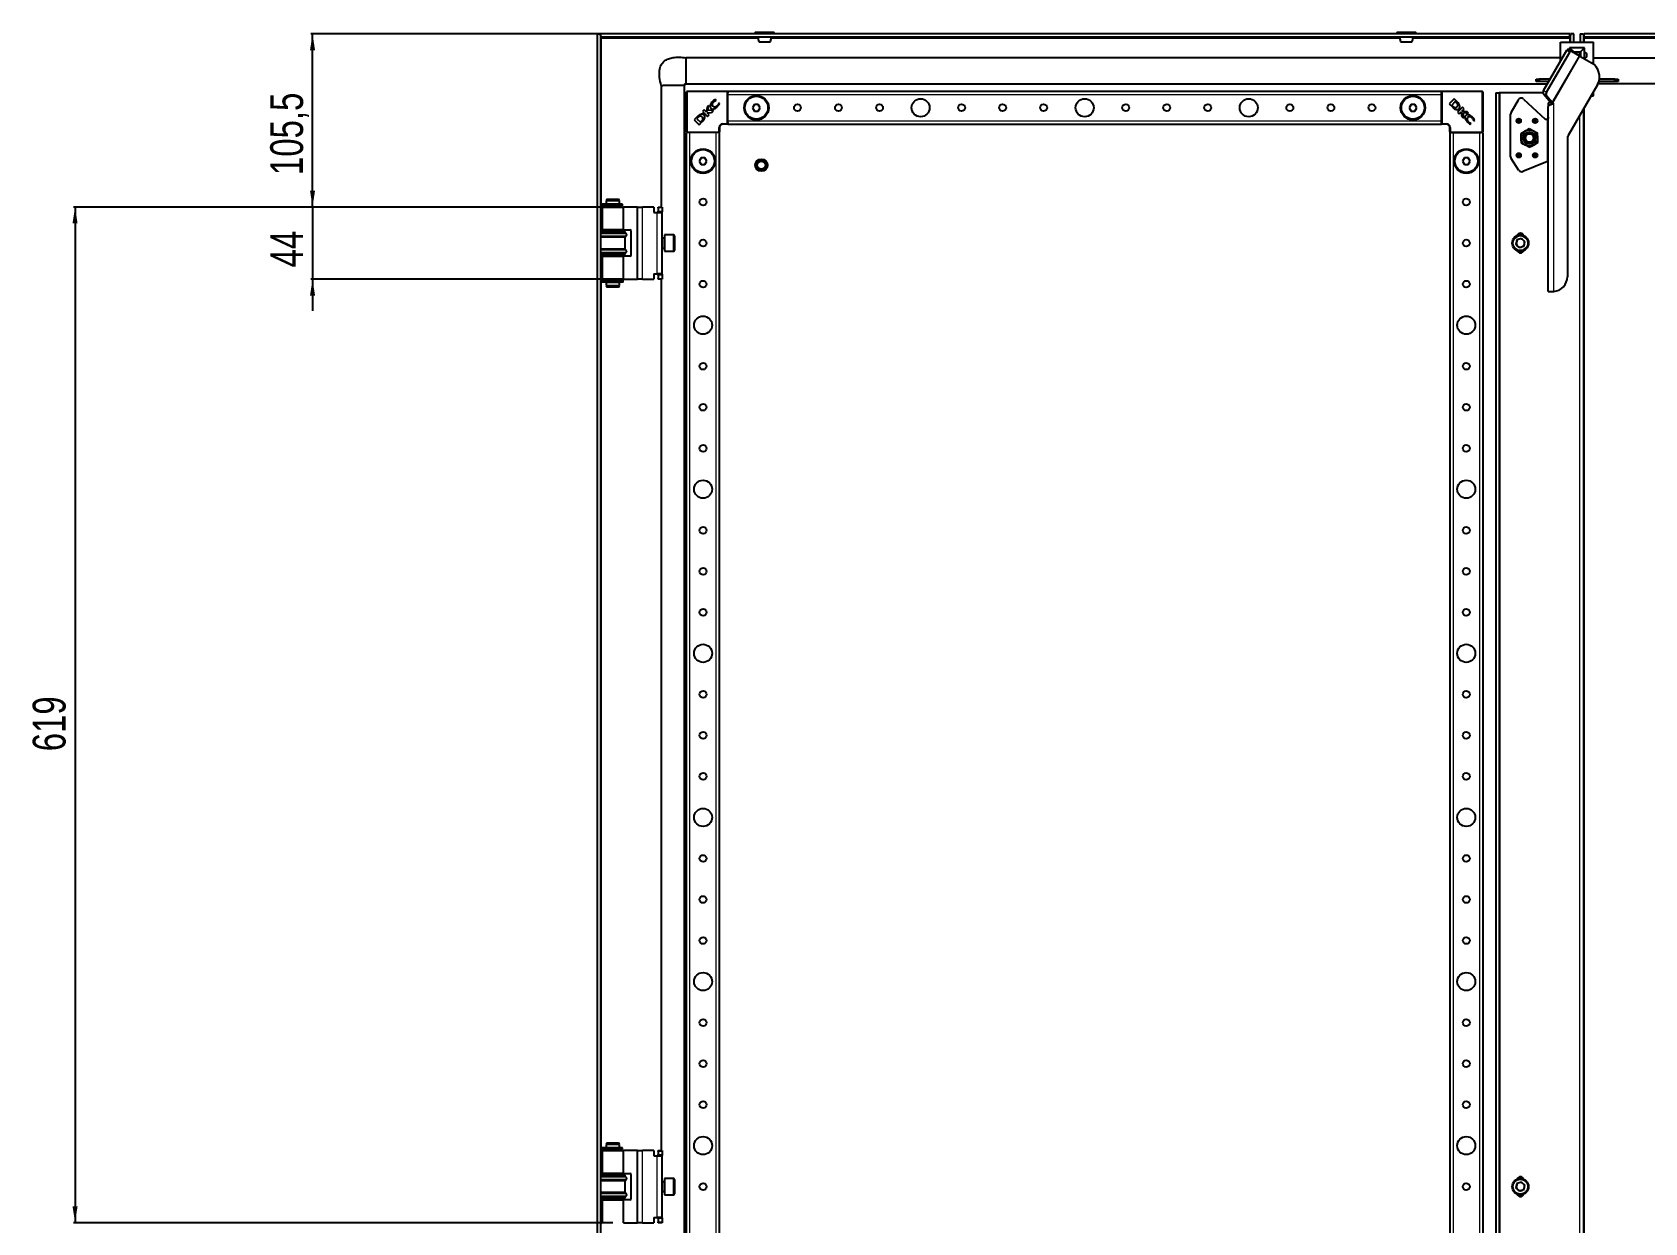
# Model space of a CAD drawing. Header units: millimetres. Extents: x -1264 to 3208, y -1920 to 1219.
# Drawn here: x -1264 to -281, y 32 to 757 of the extents above; entities that cross this region are included whole.
import ezdxf

# ---------------------------------------------------------------- set-up
doc = ezdxf.new("R2010")
doc.units = ezdxf.units.MM
doc.layers.add('FORMAT', color=7, linetype='Continuous')
doc.styles.add('SLDTEXTSTYLE0', font='TXT', dxfattribs={"width": 0.75})
doc.dimstyles.new('SLDDIMSTYLE0', dxfattribs={"dimtxt": 20, "dimasz": 10, "dimexe": 0, "dimexo": 0.0625, "dimgap": 5, "dimtad": 2, "dimdec": 1, "dimrnd": 1e-09, "dimzin": 12, "dimdsep": 46, "dimtxsty": 'SLDTEXTSTYLE0', "dimsah": 1, "dimcen": 0.09, "dimadec": 0, "dimazin": 3, "dimtfac": 1, "dimtofl": 0, "dimtmove": 0, "dimatfit": 3, "dimfxl": 0, "dimfrac": 2, "dimtolj": 1, "dimtzin": 12, "dimarcsym": 0})
doc.dimstyles.new('SLDDIMSTYLE1', dxfattribs={"dimtxt": 20, "dimasz": 10, "dimexe": 0, "dimexo": 0.0625, "dimgap": 5, "dimtad": 2, "dimdec": 1, "dimrnd": 1e-09, "dimzin": 12, "dimdsep": 46, "dimtxsty": 'SLDTEXTSTYLE0', "dimsah": 1, "dimcen": 0.09, "dimadec": 0, "dimazin": 3, "dimtfac": 1, "dimtmove": 0, "dimatfit": 0, "dimfxl": 0, "dimfrac": 2, "dimtolj": 1, "dimtzin": 12, "dimarcsym": 0})

# ---------------------------------------------------------------- blocks, each defined once
blk = doc.blocks.new('_D_8')
at = {"layer": 'FORMAT'}
for p, q in [((-1092.89, 650.78), (-1092.89, 670.01)), ((-916.4, 650.78), (-1093.89, 650.78)), ((-1092.89, 650.78), (-1092.89, 606.78)), ((-916.4, 606.78), (-1093.89, 606.78)), ((-1092.89, 606.78), (-1092.89, 587.55))]:
    blk.add_line(p, q, dxfattribs=at)
for points in [[(-1092.89, 650.78), (-1091.35, 660.78), (-1094.43, 660.78)], [(-1092.89, 606.78), (-1094.43, 596.78), (-1091.35, 596.78)]]:
    blk.add_solid(points, dxfattribs=at)
at = {"layer": 'FORMAT', "insert": (-1118.67, 614), "char_height": 20, "attachment_point": 1, "rotation": 90, "style": 'SLDTEXTSTYLE0'}
blk.add_mtext('44', dxfattribs=at)
blk = doc.blocks.new('_D_9')
at = {"layer": 'FORMAT'}
for p, q in [((-916.4, 650.78), (-1238.59, 650.78)), ((-1237.59, 650.78), (-1237.59, 31.78)), ((-909.95, 31.78), (-1238.59, 31.78))]:
    blk.add_line(p, q, dxfattribs=at)
for points in [[(-1237.59, 650.78), (-1239.12, 640.78), (-1236.05, 640.78)], [(-1237.59, 31.78), (-1236.05, 41.78), (-1239.12, 41.78)]]:
    blk.add_solid(points, dxfattribs=at)
at = {"layer": 'FORMAT', "insert": (-1263.37, 319.12), "char_height": 20, "attachment_point": 1, "rotation": 90, "style": 'SLDTEXTSTYLE0'}
blk.add_mtext('619', dxfattribs=at)
blk = doc.blocks.new('_D_11')
at = {"layer": 'FORMAT'}
for p, q in [((-917.15, 756.28), (-1093.89, 756.28)), ((-1092.89, 650.78), (-1092.89, 756.28)), ((-916.4, 650.78), (-1093.89, 650.78))]:
    blk.add_line(p, q, dxfattribs=at)
for points in [[(-1092.89, 756.28), (-1094.43, 746.28), (-1091.35, 746.28)], [(-1092.89, 650.78), (-1091.35, 660.78), (-1094.43, 660.78)]]:
    blk.add_solid(points, dxfattribs=at)
at = {"layer": 'FORMAT', "insert": (-1118.67, 670.28), "char_height": 20, "attachment_point": 1, "rotation": 90, "style": 'SLDTEXTSTYLE0'}
blk.add_mtext('105,5', dxfattribs=at)

msp = doc.modelspace()

# ---------------------------------------------------------------- linework, layer by layer
at = {"color": 7, "linetype": 'Continuous', "lineweight": 25}
for p, q in [((-823.19, 757.03), (-823.19, 756.28)), ((-822.94, 757.28), (-811.94, 757.28)), ((-811.69, 756.28), (-811.69, 757.03)), ((-432.19, 757.03), (-432.19, 756.28)), ((-431.94, 757.28), (-423.43, 757.28)), ((-423.43, 757.28), (-420.94, 757.28)), ((-420.69, 756.28), (-420.69, 757.03)), ((-919.44, 756.28), (-919.44, -1198.72)), ((-919.44, 756.28), (-917.44, 756.28)), ((-917.44, 756.28), (-917.44, -1198.72)), ((-326.74, 756.28), (-917.14, 756.28)), ((-917.14, 754.28), (-917.14, 756.28)), ((-326.74, 754.28), (-917.14, 754.28)), ((-916.84, 753.68), (-917.04, 754.28)), ((-332.44, 751.28), (-312.44, 751.28)), ((-332.44, 739.86), (-332.44, 751.28)), ((-327.63, 746.77), (-325.79, 745.71)), ((-326.83, 754.28), (-327.04, 753.68)), ((-324.44, 745.33), (-326.94, 747.82)), ((-326.94, 747.82), (-326.94, 746.38)), ((-317.94, 747.82), (-326.94, 747.82)), ((-326.74, 754.28), (-326.74, 756.28)), ((-324.44, 756.28), (-326.44, 756.28)), ((-326.44, 751.28), (-326.44, 756.28)), ((-324.44, 751.28), (-324.44, 756.28)), ((-320.44, 756.28), (-318.44, 756.28)), ((-320.44, 756.28), (-320.44, 751.28)), ((-320.43, 745.33), (-317.94, 747.82)), ((-318.44, 756.28), (-318.44, 751.28)), ((-318.14, 754.28), (-318.14, 756.28)), ((272.26, 756.28), (-318.14, 756.28)), ((272.26, 754.28), (-318.14, 754.28)), ((-317.84, 753.68), (-318.04, 754.28)), ((-317.94, 745.26), (-317.94, 747.82)), ((-312.44, 737.87), (-312.44, 751.28)), ((-865.44, 741.78), (-865.44, 726.11)), ((-332.44, 741.78), (-865.44, 741.78)), ((-342.88, 721.78), (-328.74, 746.26)), ((-341.04, 720.72), (-326.9, 745.2)), ((-325.79, 745.71), (-321.03, 742.96)), ((-324.44, 745.33), (-320.43, 745.33)), ((-324.44, 745.33), (-323.94, 744.83)), ((-324.44, 744.94), (-324.44, 745.33)), ((-320.66, 742.75), (-321.03, 742.96)), ((-320.43, 745.33), (-320.93, 744.83)), ((-320.66, 742.75), (-313.72, 738.74)), ((-320.43, 745.33), (-320.43, 742.62)), ((-317.94, 741.38), (-317.94, 745.26)), ((-317.94, 741.18), (-317.94, 741.38)), ((-312.44, 741.78), (220.56, 741.78)), ((-347.44, 727.28), (-347.44, 728.78)), ((-347.44, 728.78), (-345.44, 728.78)), ((-345.44, 727.28), (-347.44, 727.28)), ((-345.44, 728.78), (-345.44, 727.28)), ((-338.83, 728.78), (-345.44, 728.78)), ((-339.7, 727.28), (-345.44, 727.28)), ((-299.44, 727.28), (-309.12, 727.28)), ((-299.44, 728.78), (-308.8, 728.78)), ((-299.44, 727.28), (-299.44, 728.78)), ((-299.44, 728.78), (-297.44, 728.78)), ((-297.44, 727.28), (-299.44, 727.28)), ((-297.44, 728.78), (-297.44, 727.28)), ((-880.44, 724.78), (-880.44, 650.78)), ((-877.16, 724.78), (-879.46, 724.78)), ((-877.01, 724.78), (-877.16, 724.78)), ((-869.87, 724.78), (-877.01, 724.78)), ((-869.81, 724.78), (-869.87, 724.78)), ((-867.42, 724.78), (-869.81, 724.78)), ((-866.55, 724.78), (-867.42, 724.78)), ((-866.44, 724.78), (-866.44, -1167.22)), ((-865.44, 725.78), (-340.56, 725.78)), ((-864.94, 696.58), (-864.94, 720.98)), ((-864.64, 721.28), (-840.24, 721.28)), ((-839.94, 720.98), (-839.94, 721.28)), ((-839.94, 721.28), (-404.94, 721.28)), ((-839.94, 720.98), (-839.94, 720.34)), ((-839.94, 719.28), (-839.94, 720.34)), ((-839.94, 703.28), (-839.94, 719.28)), ((-404.94, 720.98), (-404.94, 721.28)), ((-404.94, 720.34), (-404.94, 720.98)), ((-404.94, 719.28), (-404.94, 720.34)), ((-404.94, 703.28), (-404.94, 719.28)), ((-404.64, 721.28), (-380.24, 721.28)), ((-379.94, 720.98), (-379.94, 696.58)), ((-371.94, 720.28), (-371.94, -1162.72)), ((-371.94, 720.28), (-369.94, 720.28)), ((-369.94, 720.28), (-369.94, -1162.72)), ((-369.34, 720.28), (-369.94, 720.28)), ((-343.22, 720.28), (-369.34, 720.28)), ((-339.33, 715.5), (-342.91, 719.55)), ((-337.5, 714.44), (-341.07, 718.49)), ((-309.98, 725.23), (-327.81, 694.34)), ((-313.87, 718.48), (-312.44, 718.48)), ((-312.44, 718.48), (-312.44, 720.96)), ((220.56, 725.78), (-309.69, 725.78)), ((-854.24, 709.94), (-855.29, 708.89)), ((-855.29, 708.89), (-852.33, 705.93)), ((-852.85, 708.55), (-854.24, 709.94)), ((-852.36, 711.82), (-852.85, 708.55)), ((-852.51, 708.23), (-849.85, 708.41)), ((-851.27, 706.99), (-852.51, 708.23)), ((-851.57, 712.61), (-852.36, 711.82)), ((-852.04, 709.52), (-851.57, 712.61)), ((-848.57, 709.7), (-852.04, 709.52)), ((-849.85, 708.41), (-848.57, 709.7)), ((-847, 715.74), (-847.34, 716.43)), ((-847.14, 715.6), (-847, 715.74)), ((-845.19, 714.17), (-845.3, 714.06)), ((-844.94, 713.66), (-845.19, 714.17)), ((-823.59, 713.28), (-824.75, 711.28)), ((-824.75, 711.28), (-823.59, 709.28)), ((-821.28, 713.28), (-823.59, 713.28)), ((-823.59, 709.28), (-821.28, 709.28)), ((-820.13, 711.28), (-821.28, 713.28)), ((-821.28, 709.28), (-820.13, 711.28)), ((-423.59, 713.28), (-424.75, 711.28)), ((-424.75, 711.28), (-423.59, 709.28)), ((-421.28, 713.28), (-423.59, 713.28)), ((-423.59, 709.28), (-421.28, 709.28)), ((-420.13, 711.28), (-421.28, 713.28)), ((-421.28, 709.28), (-420.13, 711.28)), ((-397.33, 716.64), (-400.29, 713.68)), ((-400.29, 713.68), (-398.4, 711.79)), ((-396.63, 715.11), (-398.81, 712.93)), ((-398.81, 712.93), (-398.13, 712.27)), ((-398.4, 711.79), (-398.38, 711.77)), ((-395.34, 714.64), (-397.33, 716.64)), ((-395.89, 714.39), (-396.63, 715.11)), ((-392.33, 711.63), (-395.29, 708.67)), ((-395.29, 708.67), (-394.23, 707.61)), ((-394.23, 707.61), (-392.99, 708.86)), ((-392.99, 708.86), (-392.81, 706.2)), ((-392.67, 709.2), (-391.28, 710.59)), ((-389.41, 708.71), (-392.67, 709.2)), ((-391.28, 710.59), (-392.33, 711.63)), ((-391.71, 708.38), (-388.61, 707.91)), ((-391.53, 704.91), (-391.71, 708.38)), ((-388.61, 707.91), (-389.41, 708.71)), ((-362.94, 681.39), (-362.94, 707.44)), ((-362.67, 708.44), (-358.21, 716.16)), ((-355.13, 716.6), (-341.94, 704.28)), ((-337.43, 714.28), (-339.94, 714.28)), ((-339.94, 714.28), (-339.94, 712.04)), ((-339.94, 599.28), (-339.94, 712.04)), ((-339.33, 715.5), (-337.5, 714.44)), ((-336.62, 713.6), (-337.19, 714.13)), ((-336.94, 713.9), (-336.94, 713.48)), ((-336.64, 713.57), (-336.62, 713.6)), ((-318.44, 710.57), (-318.44, -1153)), ((-858.3, 705.88), (-860.29, 703.89)), ((-860.29, 703.89), (-857.33, 700.93)), ((-858.05, 705.33), (-858.77, 704.59)), ((-858.77, 704.59), (-856.59, 702.41)), ((-857.33, 700.93), (-855.44, 702.82)), ((-856.59, 702.41), (-855.93, 703.09)), ((-855.44, 702.82), (-855.42, 702.84)), ((-852.33, 705.93), (-851.27, 706.99)), ((-844.94, 699.28), (-844.94, 696.58)), ((-840.24, 701.28), (-842.94, 701.28)), ((-839.94, 702.23), (-839.94, 703.28)), ((-839.94, 702.23), (-839.94, 701.58)), ((-839.94, 701.28), (-839.94, 701.58)), ((-839.94, 701.28), (-404.94, 701.28)), ((-404.94, 702.23), (-404.94, 703.28)), ((-404.94, 701.58), (-404.94, 702.23)), ((-404.94, 701.28), (-404.94, 701.58)), ((-401.94, 701.28), (-404.64, 701.28)), ((-399.94, 696.58), (-399.94, 699.28)), ((-392.81, 706.2), (-391.53, 704.91)), ((-387.57, 701.29), (-387.06, 701.53)), ((-387.06, 701.53), (-387.16, 701.64)), ((-385.62, 703.48), (-385.48, 703.35)), ((-385.48, 703.35), (-384.8, 703.68)), ((-351.58, 698.55), (-349.04, 697.17)), ((-341.94, 704.28), (-340.54, 704.28)), ((-340.3, 704.28), (-340.54, 704.28)), ((-864.94, -1138.72), (-864.94, 696.28)), ((-864.64, 696.28), (-864.94, 696.28)), ((-863.99, 696.28), (-864.64, 696.28)), ((-862.94, 696.28), (-863.99, 696.28)), ((-846.94, 696.28), (-862.94, 696.28)), ((-845.89, 696.28), (-846.94, 696.28)), ((-845.24, 696.28), (-845.89, 696.28)), ((-844.94, 696.28), (-845.24, 696.28)), ((-844.94, -1138.72), (-844.94, 696.28)), ((-399.94, 696.28), (-399.94, -1138.72)), ((-399.94, 696.28), (-399.64, 696.28)), ((-398.99, 696.28), (-399.64, 696.28)), ((-398.99, 696.28), (-397.94, 696.28)), ((-397.94, 696.28), (-381.94, 696.28)), ((-381.94, 696.28), (-380.89, 696.28)), ((-380.24, 696.28), (-380.89, 696.28)), ((-380.24, 696.28), (-379.94, 696.28)), ((-379.94, 696.28), (-379.94, -1138.72)), ((-356.51, 695.55), (-354.04, 697.05)), ((-351.3, 687.01), (-353.83, 688.39)), ((-346.37, 690.02), (-348.84, 688.51)), ((-328.35, 692.34), (-328.35, 608.28)), ((-856.09, 680.78), (-857.25, 678.78)), ((-857.25, 678.78), (-856.09, 676.78)), ((-853.78, 680.78), (-856.09, 680.78)), ((-852.63, 678.78), (-853.78, 680.78)), ((-853.78, 676.78), (-852.63, 678.78)), ((-391.09, 680.78), (-392.25, 678.78)), ((-392.25, 678.78), (-391.09, 676.78)), ((-388.78, 680.78), (-391.09, 680.78)), ((-387.63, 678.78), (-388.78, 680.78)), ((-388.78, 676.78), (-387.63, 678.78)), ((-357.84, 673.13), (-362.6, 680.28)), ((-340.54, 678.53), (-355.43, 672.38)), ((-340.54, 678.53), (-340.3, 678.78)), ((-340.54, 678.53), (-339.94, 678.64)), ((-856.09, 676.78), (-853.78, 676.78)), ((-391.09, 676.78), (-388.78, 676.78)), ((-917.09, 652.48), (-917.09, 651.58)), ((-904.1, 652.48), (-917.09, 652.48)), ((-904.1, 651.58), (-917.09, 651.58)), ((-916.39, 650.78), (-916.39, 636.78)), ((-916.39, 650.78), (-903.49, 650.78)), ((-913.36, 655.53), (-913.94, 654.53)), ((-913.94, 654.53), (-913.94, 652.53)), ((-910.47, 654.53), (-913.94, 654.53)), ((-913.94, 652.53), (-910.47, 652.53)), ((-913.94, 651.53), (-913.94, 650.78)), ((-913.94, 651.53), (-910.47, 651.53)), ((-913.44, 652.53), (-913.44, 652.48)), ((-913.44, 651.58), (-913.44, 651.53)), ((-913.36, 655.53), (-910.39, 655.53)), ((-905.94, 654.53), (-910.47, 654.53)), ((-910.47, 652.53), (-905.94, 652.53)), ((-910.47, 651.53), (-905.94, 651.53)), ((-910.39, 655.53), (-906.52, 655.53)), ((-905.94, 654.53), (-906.52, 655.53)), ((-906.44, 652.48), (-906.44, 652.53)), ((-906.44, 651.53), (-906.44, 651.58)), ((-905.94, 652.53), (-905.94, 654.53)), ((-905.94, 650.78), (-905.94, 651.53)), ((-904.02, 652.48), (-904.1, 652.48)), ((-904.02, 651.58), (-904.1, 651.58)), ((-904.02, 651.58), (-904.02, 652.48)), ((-904, 652.48), (-904.02, 652.48)), ((-904, 651.58), (-904.02, 651.58)), ((-904, 651.58), (-904, 652.48)), ((-903.49, 636.78), (-903.49, 650.78)), ((-895.39, 650.78), (-903.49, 650.78)), ((-894.89, 650.78), (-895.39, 650.78)), ((-894.89, 606.78), (-894.89, 650.78)), ((-894.89, 650.78), (-891.89, 650.78)), ((-884.89, 650.78), (-891.89, 650.78)), ((-884.89, 650.78), (-884.89, 647.48)), ((-882.39, 650.78), (-879.89, 650.78)), ((-882.39, 650.28), (-882.39, 650.78)), ((-882.39, 650.28), (-882.39, 648.28)), ((-879.89, 650.78), (-879.89, 650.28)), ((-879.89, 650.28), (-879.89, 648.28)), ((-884.89, 647.48), (-882.89, 647.48)), ((-882.89, 647.48), (-879.89, 647.48)), ((-882.39, 647.78), (-882.39, 648.28)), ((-879.89, 647.78), (-882.39, 647.78)), ((-882.39, 647.78), (-882.39, 647.48)), ((-879.89, 648.28), (-879.89, 647.78)), ((-879.89, 647.48), (-879.89, 647.78)), ((-879.89, 610.08), (-879.89, 647.48)), ((-917.44, 635.78), (-902.44, 635.78)), ((-902.44, 635.18), (-917.44, 635.18)), ((-902.44, 632.38), (-917.44, 632.38)), ((-903.49, 636.78), (-916.39, 636.78)), ((-913.94, 636.78), (-913.94, 635.78)), ((-905.94, 635.78), (-905.94, 636.78)), ((-903.49, 636.78), (-899.39, 636.78)), ((-902.44, 635.18), (-902.44, 635.78)), ((-901.74, 634.5), (-902.44, 635.18)), ((-902.44, 632.38), (-901.74, 633.07)), ((-902.44, 625.18), (-902.44, 632.38)), ((-898.89, 636.28), (-898.89, 621.28)), ((-878.64, 631.78), (-879.89, 631.78)), ((-872.99, 633.78), (-878.39, 633.78)), ((-878.39, 633.78), (-878.39, 623.78)), ((-872.39, 633.18), (-872.39, 624.38)), ((-359.04, 630.78), (-359.72, 627.97)), ((-356.26, 631.6), (-359.04, 630.78)), ((-356.26, 631.6), (-354.16, 629.6)), ((-354.84, 626.78), (-354.16, 629.6)), ((-902.44, 625.18), (-917.44, 625.18)), ((-902.44, 622.38), (-917.44, 622.38)), ((-917.44, 621.78), (-902.44, 621.78)), ((-916.39, 620.78), (-916.39, 606.78)), ((-916.39, 620.78), (-903.49, 620.78)), ((-913.94, 621.78), (-913.94, 620.78)), ((-905.94, 620.78), (-905.94, 621.78)), ((-903.49, 606.78), (-903.49, 620.78)), ((-899.39, 620.78), (-903.49, 620.78)), ((-901.74, 624.5), (-902.44, 625.18)), ((-902.44, 622.38), (-901.74, 623.07)), ((-902.44, 621.78), (-902.44, 622.38)), ((-879.89, 625.78), (-878.64, 625.78)), ((-878.39, 623.78), (-872.99, 623.78)), ((-357.62, 625.97), (-359.72, 627.97)), ((-354.84, 626.78), (-357.62, 625.97)), ((-884.89, 610.08), (-882.89, 610.08)), ((-884.89, 610.08), (-884.89, 606.78)), ((-879.89, 610.08), (-882.89, 610.08)), ((-882.39, 610.08), (-882.39, 609.78)), ((-882.39, 609.78), (-879.89, 609.78)), ((-882.39, 609.28), (-882.39, 609.78)), ((-882.39, 609.28), (-882.39, 607.28)), ((-879.89, 609.78), (-879.89, 610.08)), ((-879.89, 609.78), (-879.89, 609.28)), ((-879.89, 609.28), (-879.89, 607.28)), ((-917.09, 605.98), (-917.09, 605.08)), ((-903.62, 605.98), (-917.09, 605.98)), ((-903.62, 605.08), (-917.09, 605.08)), ((-903.49, 606.78), (-916.39, 606.78)), ((-913.94, 606.78), (-913.94, 606.03)), ((-913.94, 606.03), (-910.47, 606.03)), ((-913.94, 605.03), (-913.94, 603.03)), ((-913.94, 605.03), (-910.47, 605.03)), ((-913.94, 603.03), (-913.36, 602.03)), ((-913.94, 603.03), (-905.94, 603.03)), ((-913.44, 606.03), (-913.44, 605.98)), ((-913.44, 605.08), (-913.44, 605.03)), ((-906.52, 602.03), (-913.36, 602.03)), ((-910.47, 606.03), (-905.94, 606.03)), ((-910.47, 605.03), (-905.94, 605.03)), ((-906.52, 602.03), (-905.94, 603.03)), ((-906.44, 605.98), (-906.44, 606.03)), ((-906.44, 605.03), (-906.44, 605.08)), ((-905.94, 606.03), (-905.94, 606.78)), ((-905.94, 603.03), (-905.94, 605.03)), ((-903.57, 605.98), (-903.62, 605.98)), ((-903.57, 605.08), (-903.62, 605.08)), ((-903.57, 605.08), (-903.57, 605.98)), ((-903.49, 606.78), (-895.39, 606.78)), ((-895.39, 606.78), (-894.89, 606.78)), ((-891.89, 606.78), (-894.89, 606.78)), ((-891.89, 606.78), (-884.89, 606.78)), ((-882.39, 606.78), (-882.39, 607.28)), ((-879.89, 606.78), (-882.39, 606.78)), ((-880.44, 606.78), (-880.44, 75.78)), ((-879.89, 607.28), (-879.89, 606.78)), ((-339.94, 599.28), (-338.97, 599.28)), ((-338.97, 599.28), (-336.85, 599.28)), ((-913.36, 80.53), (-913.94, 79.53)), ((-913.94, 79.53), (-913.94, 77.53)), ((-910.47, 79.53), (-913.94, 79.53)), ((-913.36, 80.53), (-910.39, 80.53)), ((-905.94, 79.53), (-910.47, 79.53)), ((-910.39, 80.53), (-906.52, 80.53)), ((-905.94, 79.53), (-906.52, 80.53)), ((-905.94, 77.53), (-905.94, 79.53)), ((-917.09, 77.48), (-917.09, 76.58)), ((-904.1, 77.48), (-917.09, 77.48)), ((-904.1, 76.58), (-917.09, 76.58)), ((-916.39, 75.78), (-916.39, 61.78)), ((-916.39, 75.78), (-903.49, 75.78)), ((-913.94, 77.53), (-910.47, 77.53)), ((-913.94, 76.53), (-913.94, 75.78)), ((-913.94, 76.53), (-910.47, 76.53)), ((-913.44, 77.53), (-913.44, 77.48)), ((-913.44, 76.58), (-913.44, 76.53)), ((-910.47, 77.53), (-905.94, 77.53)), ((-910.47, 76.53), (-905.94, 76.53)), ((-906.44, 77.48), (-906.44, 77.53)), ((-906.44, 76.53), (-906.44, 76.58)), ((-905.94, 75.78), (-905.94, 76.53)), ((-904.02, 77.48), (-904.1, 77.48)), ((-904.02, 76.58), (-904.1, 76.58)), ((-904.02, 76.58), (-904.02, 77.48)), ((-904, 77.48), (-904.02, 77.48)), ((-904, 76.58), (-904.02, 76.58)), ((-904, 76.58), (-904, 77.48)), ((-903.49, 61.78), (-903.49, 75.78)), ((-895.39, 75.78), (-903.49, 75.78)), ((-894.89, 75.78), (-895.39, 75.78)), ((-894.89, 75.78), (-891.89, 75.78)), ((-894.89, 31.78), (-894.89, 75.78)), ((-884.89, 75.78), (-891.89, 75.78)), ((-884.89, 75.78), (-884.89, 72.48)), ((-884.89, 72.48), (-882.89, 72.48)), ((-882.89, 72.48), (-879.89, 72.48)), ((-882.39, 75.78), (-879.89, 75.78)), ((-882.39, 75.28), (-882.39, 75.78)), ((-882.39, 75.28), (-882.39, 73.28)), ((-882.39, 72.78), (-882.39, 73.28)), ((-879.89, 72.78), (-882.39, 72.78)), ((-882.39, 72.78), (-882.39, 72.48)), ((-879.89, 75.78), (-879.89, 75.28)), ((-879.89, 75.28), (-879.89, 73.28)), ((-879.89, 73.28), (-879.89, 72.78)), ((-879.89, 72.48), (-879.89, 72.78)), ((-879.89, 35.08), (-879.89, 72.48)), ((-917.44, 60.78), (-902.44, 60.78)), ((-902.44, 60.18), (-917.44, 60.18)), ((-903.49, 61.78), (-916.39, 61.78)), ((-913.94, 61.78), (-913.94, 60.78)), ((-905.94, 60.78), (-905.94, 61.78)), ((-903.49, 61.78), (-899.39, 61.78)), ((-902.44, 60.18), (-902.44, 60.78)), ((-901.74, 59.5), (-902.44, 60.18)), ((-898.89, 61.28), (-898.89, 46.28)), ((-902.44, 57.38), (-917.44, 57.38)), ((-902.44, 50.18), (-917.44, 50.18)), ((-902.44, 57.38), (-901.74, 58.07)), ((-902.44, 50.18), (-902.44, 57.38)), ((-901.74, 49.5), (-902.44, 50.18)), ((-878.64, 56.78), (-879.89, 56.78)), ((-879.89, 50.78), (-878.64, 50.78)), ((-872.99, 58.78), (-878.39, 58.78)), ((-878.39, 58.78), (-878.39, 48.78)), ((-872.39, 58.18), (-872.39, 49.38)), ((-359.04, 55.78), (-359.72, 52.97)), ((-357.62, 50.97), (-359.72, 52.97)), ((-356.26, 56.6), (-359.04, 55.78)), ((-354.84, 51.78), (-357.62, 50.97)), ((-356.26, 56.6), (-354.16, 54.6)), ((-354.84, 51.78), (-354.16, 54.6)), ((-902.44, 47.38), (-917.44, 47.38)), ((-917.44, 46.78), (-902.44, 46.78)), ((-916.39, 45.78), (-916.39, 31.78)), ((-916.39, 45.78), (-903.49, 45.78)), ((-913.94, 46.78), (-913.94, 45.78)), ((-905.94, 45.78), (-905.94, 46.78)), ((-903.49, 31.78), (-903.49, 45.78)), ((-899.39, 45.78), (-903.49, 45.78)), ((-902.44, 47.38), (-901.74, 48.07)), ((-902.44, 46.78), (-902.44, 47.38)), ((-878.39, 48.78), (-872.99, 48.78)), ((-903.49, 31.78), (-895.39, 31.78)), ((-895.39, 31.78), (-894.89, 31.78)), ((-891.89, 31.78), (-894.89, 31.78)), ((-891.89, 31.78), (-884.89, 31.78)), ((-884.89, 35.08), (-882.89, 35.08)), ((-884.89, 35.08), (-884.89, 31.78)), ((-879.89, 35.08), (-882.89, 35.08)), ((-882.39, 35.08), (-882.39, 34.78)), ((-882.39, 34.78), (-879.89, 34.78)), ((-882.39, 34.28), (-882.39, 34.78)), ((-882.39, 34.28), (-882.39, 32.28)), ((-882.39, 31.78), (-882.39, 32.28)), ((-879.89, 31.78), (-882.39, 31.78)), ((-879.89, 34.78), (-879.89, 35.08)), ((-879.89, 34.78), (-879.89, 34.28)), ((-879.89, 34.28), (-879.89, 32.28)), ((-879.89, 32.28), (-879.89, 31.78))]:
    msp.add_line(p, q, dxfattribs=at)
at = {"color": 8, "linetype": 'Continuous', "lineweight": 18}
for p, q in [((-811.69, 757.03), (-823.19, 757.03)), ((-423.29, 757.03), (-432.19, 757.03)), ((-420.69, 757.03), (-423.29, 757.03)), ((-916.84, 652.48), (-916.84, 753.68)), ((-916.84, 753.68), (-821.41, 753.68)), ((-813.47, 753.68), (-430.41, 753.68)), ((-422.47, 753.68), (-327.04, 753.68)), ((-327.04, 753.68), (-327.04, 751.28)), ((-317.84, 751.28), (-317.84, 753.68)), ((-317.84, 753.68), (-222.41, 753.68)), ((-337.5, 714.44), (-321.03, 742.96)), ((-337.19, 714.13), (-320.66, 742.75)), ((-328.74, 746.26), (-326.9, 745.2)), ((-320.93, 744.83), (-323.94, 744.83)), ((-323.94, 744.83), (-323.94, 744.65)), ((-320.93, 742.91), (-320.93, 744.83)), ((-864.64, 720.98), (-864.94, 720.98)), ((-864.64, 720.98), (-864.64, 721.28)), ((-864.64, 720.98), (-864.64, 696.58)), ((-840.24, 720.98), (-864.64, 720.98)), ((-840.24, 721.28), (-840.24, 720.98)), ((-840.24, 701.58), (-840.24, 720.98)), ((-839.94, 720.98), (-840.24, 720.98)), ((-839.94, 719.28), (-404.94, 719.28)), ((-404.64, 720.98), (-404.94, 720.98)), ((-404.64, 720.98), (-404.64, 721.28)), ((-404.64, 720.98), (-404.64, 701.58)), ((-380.24, 720.98), (-404.64, 720.98)), ((-380.24, 720.98), (-380.24, 721.28)), ((-380.24, 696.58), (-380.24, 720.98)), ((-380.24, 720.98), (-379.94, 720.98)), ((-369.34, -1162.72), (-369.34, 720.28)), ((-342.91, 719.55), (-341.07, 718.49)), ((-342.88, 721.78), (-341.04, 720.72)), ((-336.64, 599.31), (-336.64, 713.57)), ((-317.84, -1154.04), (-317.84, 711.61)), ((-845.24, 696.58), (-845.24, 699.28)), ((-844.94, 699.28), (-845.24, 699.28)), ((-842.94, 701.58), (-840.24, 701.58)), ((-842.94, 701.28), (-842.94, 701.58)), ((-839.94, 701.58), (-840.24, 701.58)), ((-840.24, 701.58), (-840.24, 701.28)), ((-839.94, 703.28), (-404.94, 703.28)), ((-404.64, 701.58), (-404.94, 701.58)), ((-404.64, 701.58), (-401.94, 701.58)), ((-404.64, 701.28), (-404.64, 701.58)), ((-401.94, 701.28), (-401.94, 701.58)), ((-399.94, 699.28), (-399.64, 699.28)), ((-399.64, 699.28), (-399.64, 696.58)), ((-340.54, 678.53), (-340.54, 704.28)), ((-321.04, 706.07), (-321.04, -1148.5)), ((-864.64, 696.58), (-864.94, 696.58)), ((-864.64, 696.58), (-845.24, 696.58)), ((-864.64, 696.58), (-864.64, 696.28)), ((-862.94, -1138.72), (-862.94, 696.28)), ((-846.94, -1138.72), (-846.94, 696.28)), ((-845.24, 696.58), (-845.24, 696.28)), ((-844.94, 696.58), (-845.24, 696.58)), ((-399.64, 696.58), (-399.94, 696.58)), ((-399.64, 696.58), (-380.24, 696.58)), ((-399.64, 696.28), (-399.64, 696.58)), ((-397.94, 696.28), (-397.94, -1138.72)), ((-381.94, 696.28), (-381.94, -1138.72)), ((-380.24, 696.28), (-380.24, 696.58)), ((-379.94, 696.58), (-380.24, 696.58)), ((-916.84, 635.78), (-916.84, 651.58)), ((-904.1, 651.58), (-904.1, 652.48)), ((-895.39, 650.78), (-895.39, 606.78)), ((-891.89, 606.78), (-891.89, 650.78)), ((-879.89, 650.28), (-882.39, 650.28)), ((-882.89, 610.08), (-882.89, 647.48)), ((-882.39, 648.28), (-879.89, 648.28)), ((-901.74, 634.5), (-917.44, 634.5)), ((-901.74, 633.07), (-917.44, 633.07)), ((-878.64, 628.78), (-878.64, 631.78)), ((-872.99, 623.78), (-872.99, 633.78)), ((-901.74, 624.5), (-917.44, 624.5)), ((-901.74, 623.07), (-917.44, 623.07)), ((-916.84, 605.98), (-916.84, 621.78)), ((-878.64, 625.78), (-878.64, 628.78)), ((-879.89, 609.28), (-882.39, 609.28)), ((-916.84, 77.48), (-916.84, 605.08)), ((-903.62, 605.08), (-903.62, 605.98)), ((-882.39, 607.28), (-879.89, 607.28)), ((-916.84, 60.78), (-916.84, 76.58)), ((-904.1, 76.58), (-904.1, 77.48)), ((-895.39, 75.78), (-895.39, 31.78)), ((-891.89, 31.78), (-891.89, 75.78)), ((-882.89, 35.08), (-882.89, 72.48)), ((-879.89, 75.28), (-882.39, 75.28)), ((-882.39, 73.28), (-879.89, 73.28)), ((-901.74, 59.5), (-917.44, 59.5)), ((-901.74, 58.07), (-917.44, 58.07)), ((-901.74, 49.5), (-917.44, 49.5)), ((-878.64, 53.78), (-878.64, 56.78)), ((-878.64, 50.78), (-878.64, 53.78)), ((-872.99, 48.78), (-872.99, 58.78)), ((-901.74, 48.07), (-917.44, 48.07)), ((-916.84, 30.98), (-916.84, 46.78)), ((-879.89, 34.28), (-882.39, 34.28)), ((-882.39, 32.28), (-879.89, 32.28))]:
    msp.add_line(p, q, dxfattribs=at)
at = {"color": 7, "linetype": 'Continuous', "lineweight": 25}
for centre, radius in [((-822.44, 711.28), 7.5), ((-822.44, 711.28), 7), ((-422.44, 711.28), 7.5), ((-422.44, 711.28), 7), ((-797.44, 711.28), 2.1), ((-772.44, 711.28), 2.1), ((-747.44, 711.28), 2.1), ((-722.44, 711.28), 5.5), ((-697.44, 711.28), 2.1), ((-672.44, 711.28), 2.1), ((-647.44, 711.28), 2.1), ((-622.44, 711.28), 5.5), ((-597.44, 711.28), 2.1), ((-572.44, 711.28), 2.1), ((-547.44, 711.28), 2.1), ((-522.44, 711.28), 5.5), ((-497.44, 711.28), 2.1), ((-472.44, 711.28), 2.1), ((-447.44, 711.28), 2.1), ((-357.94, 703.28), 1.35), ((-357.94, 703.28), 0.493), ((-351.44, 692.78), 5), ((-347.94, 703.28), 1.35), ((-347.94, 703.28), 0.493), ((-351.44, 692.78), 3.57), ((-351.44, 692.78), 3), ((-351.44, 692.78), 2.5), ((-854.94, 678.78), 7.5), ((-854.94, 678.78), 7), ((-819.44, 676.28), 3.75), ((-819.44, 676.28), 3), ((-819.44, 676.28), 2.5), ((-389.94, 678.78), 7.5), ((-389.94, 678.78), 7), ((-357.94, 682.28), 1.35), ((-357.94, 682.28), 0.493), ((-347.94, 682.28), 1.35), ((-347.94, 682.28), 0.493), ((-854.94, 653.78), 2.1), ((-389.94, 653.78), 2.1), ((-854.94, 628.78), 2.1), ((-389.94, 628.78), 2.1), ((-356.94, 628.78), 5), ((-854.94, 603.78), 2.1), ((-389.94, 603.78), 2.1), ((-854.94, 578.78), 5.5), ((-389.94, 578.78), 5.5), ((-854.94, 553.78), 2.1), ((-389.94, 553.78), 2.1), ((-854.94, 528.78), 2.1), ((-389.94, 528.78), 2.1), ((-854.94, 503.78), 2.1), ((-389.94, 503.78), 2.1), ((-854.94, 478.78), 5.5), ((-389.94, 478.78), 5.5), ((-854.94, 453.78), 2.1), ((-389.94, 453.78), 2.1), ((-854.94, 428.78), 2.1), ((-389.94, 428.78), 2.1), ((-854.94, 403.78), 2.1), ((-389.94, 403.78), 2.1), ((-854.94, 378.78), 5.5), ((-389.94, 378.78), 5.5), ((-854.94, 353.78), 2.1), ((-389.94, 353.78), 2.1), ((-854.94, 328.78), 2.1), ((-389.94, 328.78), 2.1), ((-854.94, 303.78), 2.1), ((-389.94, 303.78), 2.1), ((-854.94, 278.78), 5.5), ((-389.94, 278.78), 5.5), ((-854.94, 253.78), 2.1), ((-389.94, 253.78), 2.1), ((-854.94, 228.78), 2.1), ((-389.94, 228.78), 2.1), ((-854.94, 203.78), 2.1), ((-389.94, 203.78), 2.1), ((-854.94, 178.78), 5.5), ((-389.94, 178.78), 5.5), ((-854.94, 153.78), 2.1), ((-389.94, 153.78), 2.1), ((-854.94, 128.78), 2.1), ((-389.94, 128.78), 2.1), ((-854.94, 103.78), 2.1), ((-389.94, 103.78), 2.1), ((-854.94, 78.78), 5.5), ((-389.94, 78.78), 5.5), ((-854.94, 53.78), 2.1), ((-389.94, 53.78), 2.1), ((-356.94, 53.78), 5)]:
    msp.add_circle(centre, radius, dxfattribs=at)
at = {"color": 8, "linetype": 'Continuous', "lineweight": 18}
for centre, radius in [((-351.44, 692.78), 3.97), ((-356.94, 628.78), 4.4), ((-356.94, 53.78), 4.4)]:
    msp.add_circle(centre, radius, dxfattribs=at)
at = {"color": 7, "linetype": 'Continuous', "lineweight": 25}
for centre, radius, start, end in [((-822.94, 757.03), 0.25, 90, 180), ((-811.94, 757.03), 0.25, 0, 90), ((-431.94, 757.03), 0.25, 90, 180), ((-420.94, 757.03), 0.25, 0, 90), ((-820.55, 751.78), 0.5, 195.31604, 270.02276), ((-814.33, 751.78), 0.5, 269.99815, 345.40011), ((-429.55, 751.78), 0.5, 195.24646, 270.04596), ((-423.33, 751.78), 0.5, 269.96367, 344.83397), ((-327.91, 745.93), 0.893, 71.42175, 158.04947), ((-326.08, 744.87), 0.893, 71.42175, 158.04947), ((-318.44, 743.32), 2, 284.47751, 75.52249), ((-318.72, 730.08), 10, 330.95313, 60), ((-864.64, 720.98), 0.3, 90, 180), ((-840.24, 720.98), 0.3, 0, 90), ((-404.64, 720.98), 0.3, 90, 180), ((-380.24, 720.98), 0.3, 0, 90), ((-341.26, 720.64), 1.98, 144.95207, 213.44806), ((-339.42, 719.58), 1.98, 144.95207, 213.44806), ((-847.43, 713.29), 1.97, 128.45405, 215.887), ((-847.87, 713.69), 1.94, 233.30966, 322.34638), ((-400.36, 710.21), 6.12, 36.98881, 43.07444), ((-398.55, 710.98), 4.87, 20.34448, 48.77765), ((-360.94, 707.44), 2, 150, 180), ((-356.5, 715.13), 2, 46.97493, 149.03624), ((-854.64, 702.67), 4.87, 110.34448, 138.77765), ((-853.87, 700.86), 6.12, 126.98881, 133.07444), ((-842.94, 699.28), 2, 90, 180), ((-840.24, 701.58), 0.3, 270, 360), ((-404.64, 701.58), 0.3, 180, 270), ((-401.94, 699.28), 2, 0, 90), ((-387.53, 704.21), 1.94, 143.30966, 232.34638), ((-387.94, 703.77), 1.97, 38.45405, 125.887), ((-864.64, 696.58), 0.3, 180, 270), ((-845.24, 696.58), 0.3, 270, 0), ((-399.64, 696.58), 0.3, 180, 270), ((-380.24, 696.58), 0.3, 270, 0), ((-324.35, 692.34), 4, 150, 180), ((-360.94, 681.39), 2, 180, 213.69007), ((-356.18, 674.24), 2, 213.69007, 291.80141), ((-902.44, 633.78), 1, 314.427, 45.573), ((-899.39, 636.28), 0.5, 0, 90), ((-878.64, 632.03), 0.25, 270, 360), ((-872.99, 633.18), 0.6, 0, 90), ((-356.94, 628.78), 2.51, 166.35345, 226.35345), ((-356.94, 628.78), 2.51, 106.35345, 166.35345), ((-356.94, 632.78), 2, 18.20996, 161.79004), ((-356.94, 628.78), 2.51, 46.35345, 106.35345), ((-356.94, 628.78), 2.51, 346.35345, 46.35345), ((-902.44, 623.78), 1, 314.427, 45.573), ((-899.39, 621.28), 0.5, 270, 0), ((-878.64, 625.53), 0.25, 0, 90), ((-872.99, 624.38), 0.6, 270, 0), ((-356.94, 624.78), 2, 198.20996, 341.79004), ((-356.94, 628.78), 2.51, 226.35345, 286.35345), ((-356.94, 628.78), 2.51, 286.35345, 346.35345), ((-337.35, 608.28), 9, 274.50464, 0), ((-902.44, 58.78), 1, 314.427, 45.573), ((-899.39, 61.28), 0.5, 0, 90), ((-356.94, 57.78), 2, 18.20996, 161.79004), ((-902.44, 48.78), 1, 314.427, 45.573), ((-878.64, 57.03), 0.25, 270, 360), ((-878.64, 50.53), 0.25, 0, 90), ((-872.99, 58.18), 0.6, 360, 90), ((-872.99, 49.38), 0.6, 270, 0), ((-356.94, 53.78), 2.51, 166.35345, 226.35345), ((-356.94, 53.78), 2.51, 106.35345, 166.35345), ((-356.94, 49.78), 2, 198.20996, 341.79004), ((-356.94, 53.78), 2.51, 226.35345, 286.35345), ((-356.94, 53.78), 2.51, 46.35345, 106.35345), ((-356.94, 53.78), 2.51, 286.35345, 346.35345), ((-356.94, 53.78), 2.51, 346.35345, 46.35345), ((-899.39, 46.28), 0.5, 270, 0)]:
    msp.add_arc(centre, radius, start, end, dxfattribs=at)
at = {"color": 8, "linetype": 'Continuous', "lineweight": 18}
for centre, start, end in [((-842.94, 699.28), 90, 180), ((-401.94, 699.28), 0, 90)]:
    msp.add_arc(centre, 2.3, start, end, dxfattribs=at)
at = {"color": 7, "linetype": 'Continuous', "lineweight": 25}
for points, knots in [([(-917.14, 754.58), (-917.17, 754.66), (-917.28, 754.98), (-917.4, 755.55), (-917.43, 756.04), (-917.44, 756.28)], [0, 0, 0, 0, 0.141742, 0.566203, 1, 1, 1, 1]), ([(-821.46, 754.28), (-821.46, 754.15), (-821.44, 753.24), (-821.22, 752.37), (-821.03, 751.63)], [0, 0, 0, 0, 0.14185, 1, 1, 1, 1]), ([(-819.14, 751.28), (-819.33, 751.28), (-819.8, 751.28), (-820.35, 751.28), (-820.48, 751.28), (-820.54, 751.28)], [0, 0, 0, 0, 0.2565532, 0.6279811, 1, 1, 1, 1]), ([(-814.33, 751.28), (-814.37, 751.28), (-814.45, 751.28), (-815.01, 751.28), (-815.82, 751.28), (-816.81, 751.28), (-817.87, 751.28), (-818.66, 751.28), (-819.05, 751.28), (-819.14, 751.28)], [0, 0, 0, 0, 0.158514, 0.317278, 0.475863, 0.634247, 0.792477, 0.950708, 1, 1, 1, 1]), ([(-813.85, 751.63), (-813.66, 752.37), (-813.44, 753.24), (-813.42, 754.15), (-813.42, 754.28)], [0, 0, 0, 0, 0.8581496, 1, 1, 1, 1]), ([(-430.46, 754.28), (-430.46, 754.15), (-430.44, 753.24), (-430.22, 752.37), (-430.03, 751.63)], [0, 0, 0, 0, 0.14185, 1, 1, 1, 1]), ([(-423.37, 751.28), (-423.36, 751.28), (-423.31, 751.28), (-423.59, 751.28), (-424.11, 751.28), (-424.83, 751.28), (-425.68, 751.28), (-426.75, 751.28), (-427.77, 751.28), (-428.65, 751.28), (-429.26, 751.28), (-429.56, 751.28), (-429.52, 751.28), (-429.51, 751.28)], [0, 0, 0, 0, 0.03384, 0.141254, 0.248698, 0.315774, 0.423314, 0.530846, 0.63821, 0.745706, 0.853372, 0.960917, 1, 1, 1, 1]), ([(-422.85, 751.63), (-422.66, 752.37), (-422.44, 753.24), (-422.42, 754.15), (-422.42, 754.28)], [0, 0, 0, 0, 0.85815, 1, 1, 1, 1]), ([(-326.44, 756.28), (-326.46, 755.9), (-326.5, 755.33), (-326.68, 754.76), (-326.74, 754.57)], [0, 0, 0, 0, 0.662931, 1, 1, 1, 1]), ([(-318.14, 754.6), (-318.18, 754.73), (-318.38, 755.29), (-318.41, 755.85), (-318.44, 756.28)], [0, 0, 0, 0, 0.226541, 1, 1, 1, 1]), ([(-880.44, 724.78), (-880.85, 726.46), (-881.58, 729.5), (-881.67, 733.81), (-880.7, 737.37), (-878.65, 739.82), (-876.01, 741.24), (-872.99, 741.98), (-869.39, 742.19), (-866.82, 741.92), (-865.44, 741.78)], [0, 0, 0, 0, 0.176067, 0.318225, 0.435596, 0.543482, 0.633889, 0.737152, 0.858183, 1, 1, 1, 1]), ([(-866.48, 724.78), (-866.46, 724.92), (-866.43, 725.16), (-866.3, 725.36), (-866.18, 725.45), (-866.13, 725.56), (-866.11, 725.63), (-866.09, 725.68), (-866.08, 725.72), (-866.06, 725.76), (-866.03, 725.8), (-865.97, 725.85), (-865.85, 725.92), (-865.66, 725.95), (-865.52, 725.95), (-865.44, 725.95)], [0, 0, 0, 0, 0.233411, 0.418546, 0.549351, 0.595026, 0.631329, 0.647111, 0.661994, 0.676639, 0.691742, 0.725563, 0.766794, 0.872627, 1, 1, 1, 1]), ([(-865.44, 725.78), (-865.66, 725.63), (-866.07, 725.37), (-866.32, 724.96), (-866.44, 724.78)], [0, 0, 0, 0, 0.556114, 1, 1, 1, 1]), ([(-849.07, 715.19), (-849.4, 714.82), (-850.01, 714.12), (-850.57, 712.95), (-850.7, 712.01), (-850.55, 711.37), (-850.36, 711.14), (-850.27, 711.02)], [0, 0, 0, 0, 0.315674, 0.58952, 0.813199, 0.909026, 1, 1, 1, 1]), ([(-850.27, 711.02), (-850.11, 710.89), (-849.78, 710.6), (-849.08, 710.44), (-848.2, 710.57), (-847.13, 711.13), (-846.44, 711.77), (-846.04, 712.14)], [0, 0, 0, 0, 0.1305321, 0.2660311, 0.4239974, 0.666819, 1, 1, 1, 1]), ([(-847.34, 716.43), (-847.67, 716.24), (-848.3, 715.9), (-848.83, 715.42), (-849.07, 715.19)], [0, 0, 0, 0, 0.5368, 1, 1, 1, 1]), ([(-848.65, 714.83), (-848.39, 715.05), (-847.95, 715.42), (-847.38, 715.55), (-847.14, 715.6)], [0, 0, 0, 0, 0.5796082, 1, 1, 1, 1]), ([(-845.3, 714.06), (-845.44, 713.74), (-845.71, 713.17), (-846.13, 712.71), (-846.33, 712.5)], [0, 0, 0, 0, 0.547643, 1, 1, 1, 1]), ([(-846.04, 712.14), (-845.8, 712.41), (-845.37, 712.87), (-845.07, 713.42), (-844.94, 713.66)], [0, 0, 0, 0, 0.577653, 1, 1, 1, 1]), ([(-398.38, 711.77), (-398.31, 711.69), (-398.15, 711.54), (-397.98, 711.39), (-397.9, 711.31)], [0, 0, 0, 0, 0.486421, 1, 1, 1, 1]), ([(-398.13, 712.27), (-397.93, 712.08), (-397.57, 711.73), (-397.03, 711.41), (-396.58, 711.35), (-396.24, 711.41), (-395.88, 711.6), (-395.67, 711.8), (-395.56, 711.91)], [0, 0, 0, 0, 0.274676, 0.503042, 0.607381, 0.716579, 0.843412, 1, 1, 1, 1]), ([(-397.9, 711.31), (-397.75, 711.18), (-397.48, 710.93), (-397.19, 710.72), (-397.05, 710.63)], [0, 0, 0, 0, 0.55183, 1, 1, 1, 1]), ([(-397.05, 710.63), (-396.85, 710.52), (-396.46, 710.32), (-395.83, 710.2), (-395.24, 710.24), (-394.7, 710.44), (-394.27, 710.8), (-393.97, 711.31), (-393.86, 711.97), (-393.94, 712.43), (-393.99, 712.68)], [0, 0, 0, 0, 0.138091, 0.265455, 0.384013, 0.496103, 0.605759, 0.71979, 0.847662, 1, 1, 1, 1]), ([(-395.56, 711.91), (-395.46, 712), (-395.3, 712.18), (-395.12, 712.45), (-395.03, 712.73), (-395.03, 713.05), (-395.18, 713.46), (-395.37, 713.74), (-395.47, 713.89)], [0, 0, 0, 0, 0.176808, 0.319231, 0.43938, 0.552395, 0.749205, 1, 1, 1, 1]), ([(-855.56, 705.67), (-855.66, 705.76), (-855.83, 705.92), (-856.11, 706.1), (-856.38, 706.2), (-856.71, 706.2), (-857.11, 706.04), (-857.39, 705.86), (-857.55, 705.75)], [0, 0, 0, 0, 0.176808, 0.319231, 0.43938, 0.552395, 0.749205, 1, 1, 1, 1]), ([(-854.29, 704.17), (-854.18, 704.37), (-853.97, 704.76), (-853.86, 705.39), (-853.9, 705.99), (-854.1, 706.52), (-854.46, 706.96), (-854.97, 707.25), (-855.63, 707.36), (-856.08, 707.28), (-856.33, 707.24)], [0, 0, 0, 0, 0.138091, 0.265455, 0.384013, 0.496103, 0.605759, 0.71979, 0.847662, 1, 1, 1, 1]), ([(-855.93, 703.09), (-855.74, 703.29), (-855.39, 703.66), (-855.06, 704.19), (-855, 704.64), (-855.07, 704.99), (-855.26, 705.34), (-855.45, 705.55), (-855.56, 705.67)], [0, 0, 0, 0, 0.274676, 0.503042, 0.607381, 0.716579, 0.843412, 1, 1, 1, 1]), ([(-855.42, 702.84), (-855.35, 702.92), (-855.19, 703.07), (-855.04, 703.24), (-854.97, 703.32)], [0, 0, 0, 0, 0.486421, 1, 1, 1, 1]), ([(-854.97, 703.32), (-854.83, 703.47), (-854.59, 703.74), (-854.38, 704.04), (-854.29, 704.17)], [0, 0, 0, 0, 0.5518299, 1, 1, 1, 1]), ([(-390.2, 706.62), (-390.34, 706.45), (-390.62, 706.12), (-390.78, 705.42), (-390.65, 704.55), (-390.09, 703.47), (-389.45, 702.79), (-389.08, 702.39)], [0, 0, 0, 0, 0.130532, 0.266031, 0.423997, 0.666819, 1, 1, 1, 1]), ([(-386.03, 705.41), (-386.41, 705.74), (-387.1, 706.36), (-388.27, 706.91), (-389.21, 707.05), (-389.85, 706.89), (-390.09, 706.71), (-390.2, 706.62)], [0, 0, 0, 0, 0.3156741, 0.5895198, 0.8131992, 0.9090264, 1, 1, 1, 1]), ([(-389.08, 702.39), (-388.81, 702.14), (-388.35, 701.72), (-387.8, 701.41), (-387.57, 701.29)], [0, 0, 0, 0, 0.577653, 1, 1, 1, 1]), ([(-387.16, 701.64), (-387.48, 701.79), (-388.05, 702.05), (-388.51, 702.48), (-388.72, 702.67)], [0, 0, 0, 0, 0.547643, 1, 1, 1, 1]), ([(-386.39, 705), (-386.18, 704.74), (-385.8, 704.29), (-385.67, 703.72), (-385.62, 703.48)], [0, 0, 0, 0, 0.579608, 1, 1, 1, 1]), ([(-384.8, 703.68), (-384.98, 704.02), (-385.32, 704.65), (-385.81, 705.17), (-386.03, 705.41)], [0, 0, 0, 0, 0.5368, 1, 1, 1, 1]), ([(-354.04, 697.05), (-353.98, 697.09), (-353.15, 697.59), (-352.34, 698.09), (-351.58, 698.55)], [0, 0, 0, 0, 0.0702006, 1, 1, 1, 1]), ([(-356.44, 692.66), (-356.44, 692.92), (-356.47, 693.9), (-356.49, 694.85), (-356.51, 695.55)], [0, 0, 0, 0, 0.2686336, 1, 1, 1, 1]), ([(-356.37, 689.78), (-356.37, 690.02), (-356.4, 690.96), (-356.42, 691.94), (-356.44, 692.66)], [0, 0, 0, 0, 0.257551, 1, 1, 1, 1]), ([(-353.83, 688.39), (-353.89, 688.43), (-354.75, 688.89), (-355.59, 689.35), (-356.37, 689.78)], [0, 0, 0, 0, 0.0702006, 1, 1, 1, 1]), ([(-348.84, 688.51), (-348.89, 688.48), (-349.73, 687.97), (-350.54, 687.47), (-351.3, 687.01)], [0, 0, 0, 0, 0.070201, 1, 1, 1, 1]), ([(-349.04, 697.17), (-348.98, 697.14), (-348.13, 696.67), (-347.29, 696.21), (-346.51, 695.79)], [0, 0, 0, 0, 0.070201, 1, 1, 1, 1]), ([(-346.44, 692.9), (-346.45, 693.17), (-346.47, 694.14), (-346.49, 695.09), (-346.51, 695.79)], [0, 0, 0, 0, 0.268634, 1, 1, 1, 1]), ([(-346.37, 690.02), (-346.38, 690.26), (-346.4, 691.2), (-346.42, 692.18), (-346.44, 692.9)], [0, 0, 0, 0, 0.257551, 1, 1, 1, 1])]:
    msp.add_open_spline(points, degree=3, knots=knots, dxfattribs=at)
for points in [[(-917.14, 754.28), (-917.11, 754.27), (-917.06, 754.26), (-916.99, 754.12), (-916.91, 753.92), (-916.86, 753.76), (-916.84, 753.68)], [(-327.04, 753.68), (-327.01, 753.76), (-326.96, 753.92), (-326.89, 754.12), (-326.81, 754.26), (-326.76, 754.27), (-326.74, 754.28)], [(-318.14, 754.28), (-318.11, 754.27), (-318.06, 754.26), (-317.99, 754.12), (-317.91, 753.92), (-317.86, 753.76), (-317.84, 753.68)], [(-880.44, 724.78), (-880.4, 724.78), (-880.31, 724.78), (-879.74, 724.78), (-879.46, 724.78)], [(-336.64, 713.57), (-337.07, 713.45), (-337.94, 713.19), (-339.03, 712.81), (-339.79, 712.42), (-339.89, 712.17), (-339.94, 712.04)], [(-339.33, 715.5), (-339.19, 715.4), (-338.89, 715.21), (-338.36, 714.87), (-337.78, 714.51), (-337.38, 714.26), (-337.19, 714.13)], [(-337.5, 714.44), (-337.48, 714.42), (-337.43, 714.37), (-337.36, 714.29), (-337.27, 714.21), (-337.21, 714.16), (-337.19, 714.13)], [(-339.94, 705.48), (-339.96, 705.28), (-340, 704.88), (-340.2, 704.48), (-340.3, 704.28)], [(-340.3, 678.78), (-340.25, 678.77), (-340.15, 678.75), (-340.03, 678.71), (-339.96, 678.68), (-339.95, 678.65), (-339.94, 678.64)], [(-338.97, 599.28), (-338.81, 599.28), (-338.49, 599.29), (-337.91, 599.3), (-337.29, 599.3), (-336.86, 599.31), (-336.64, 599.31)]]:
    msp.add_open_spline(points, degree=3, dxfattribs=at)
at = {"color": 8, "linetype": 'Continuous', "lineweight": 18}
for points, knots in [([(-821, 751.66), (-821.01, 751.66), (-821.07, 751.66), (-820.76, 751.66), (-820.18, 751.66), (-819.63, 751.66), (-819.41, 751.66)], [0, 0, 0, 0, 0.083271, 0.424284, 0.764725, 1, 1, 1, 1]), ([(-819.41, 751.66), (-819.3, 751.66), (-818.85, 751.66), (-818.33, 751.66), (-817.53, 751.66), (-816.71, 751.66), (-815.57, 751.66), (-814.62, 751.66), (-814.03, 751.66), (-813.78, 751.66), (-813.85, 751.66), (-813.86, 751.66)], [0, 0, 0, 0, 0.048751, 0.2049421, 0.2053925, 0.3620339, 0.5188266, 0.6757989, 0.8329225, 0.9897783, 1, 1, 1, 1]), ([(-429.99, 751.66), (-430, 751.66), (-430.05, 751.66), (-429.7, 751.66), (-429, 751.66), (-427.98, 751.66), (-426.79, 751.66), (-425.56, 751.66), (-424.58, 751.66), (-423.75, 751.66), (-423.15, 751.66), (-422.82, 751.66), (-422.88, 751.66), (-422.89, 751.66)], [0, 0, 0, 0, 0.038891, 0.14638, 0.253973, 0.361383, 0.468681, 0.576165, 0.683665, 0.750707, 0.858068, 0.965424, 1, 1, 1, 1])]:
    msp.add_open_spline(points, degree=3, knots=knots, dxfattribs=at)

# ---------------------------------------------------------------- dimensions: what is measured, and where the dimension line sits
at = {"layer": 'FORMAT'}
for base, p2, dimstyle, picture, middle in [((-1092.89, 756.28), (-917.14, 756.28), 'SLDDIMSTYLE0', '_D_11', (-1092.89, 703.53)), ((-1092.89, 606.78), (-916.39, 606.78), 'SLDDIMSTYLE1', '_D_8', (-1092.89, 628.78)), ((-1237.59, 31.78), (-909.94, 31.78), 'SLDDIMSTYLE0', '_D_9', (-1237.59, 341.28))]:
    dim = msp.add_linear_dim(base=base, p1=(-916.39, 650.78), p2=p2, angle=90, dimstyle=dimstyle, dxfattribs=at)
    dim.commit()
    dim.dimension.update_dxf_attribs({"geometry": picture, "text_midpoint": middle, "dimtype": 160})

doc.saveas('drawing.dxf')
